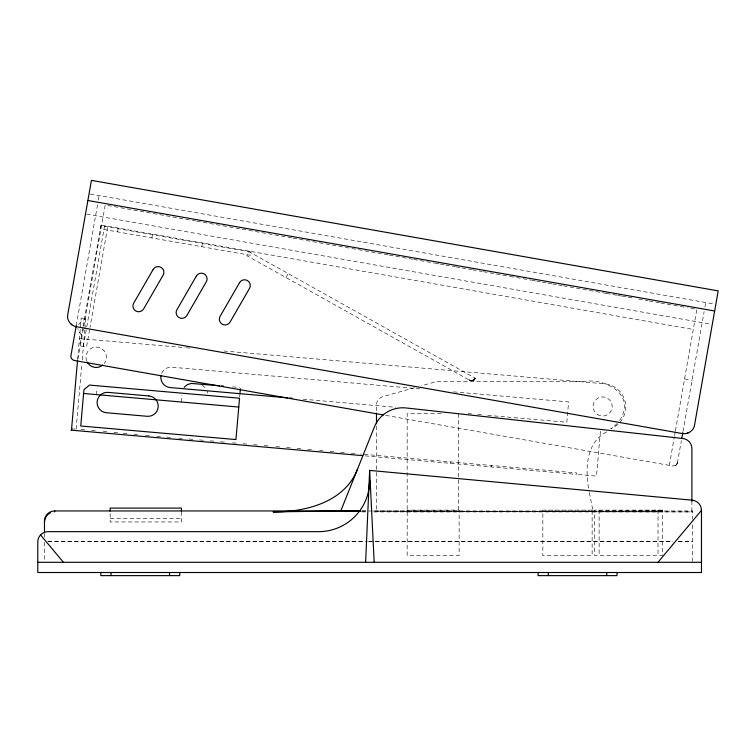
<?xml version="1.0" encoding="UTF-8"?>
<svg xmlns="http://www.w3.org/2000/svg" width="756" height="756" viewBox="0 0 756 756"><rect width="100%" height="100%" fill="white"/><g stroke="black" fill="none" stroke-linecap="round" stroke-linejoin="round"><path stroke-width="0.57" stroke-dasharray="3.78 2.83" d="M77.584 359.61L81.223 318.078L85.806 318.484L84.88 329.068M76.12 429.134L81.837 363.882M82.187 359.856L84.823 329.71M96.475 394.679L97.061 387.989M239.661 396.834L239.832 394.944M450.481 463.334L450.604 461.897M491.305 466.906L491.438 465.469M365.091 455.868L576.488 474.362L576.62 472.925L360.517 454.016M600.434 431.185L596.503 476.091L576.488 474.362M181.242 402.097L181.827 395.407M76.224 325.638L97.552 204.696M98.365 200.085L99.149 195.587M82.914 327.357L79.654 345.832L86.534 347.042L89.784 328.567M83.113 326.205L100.907 225.77M78.095 358.741L83.623 327.376M83.822 326.214L105.188 205.037L195.681 220.988M83.302 346.475L86.571 327.934M86.76 326.847L104.479 226.403L107.702 226.97L89.992 327.414M117.586 231.865L118.153 228.633M151.88 237.913L152.447 234.681M201.824 246.721L202.4 243.489M669.325 465.384L674.399 436.571M674.607 435.418L675.259 431.695M675.42 430.816L696.834 309.355L687.535 307.72M385.692 415.375L672.963 466.008L675.769 465.309L677.3 463.4L681.392 440.625M683.008 431.44L704.129 311.652M704.942 307.049L705.735 302.551M677.499 462.681L675.769 465.309L672.575 465.961M285.91 277.528L288.244 273.615M475.278 378.18L472.472 380.4L469.164 379.985A4.413 4.413 0 0 0 475.137 378.444L472.472 380.4L469.892 380.306M619.57 420.478C636.268 396.267 607.569 378.454 585.135 381.298L438.556 381.298A8.826 8.826 0 0 0 436.174 381.629L421.404 385.787M78.548 324.551L81.752 321.054L84.303 319.476M617.321 423.379L611.169 428.794M606.548 431.941C585.106 443.129 585.144 470.79 589.16 491.447M414.59 387.696L382.791 396.645A8.581 8.581 0 0 0 376.46 404.866L376.488 411.954M441.013 413.73L407.172 413.73L407.172 555.584L459.138 555.584L459.138 510.12L407.172 510.12M361.784 510.952L366.509 510.952M373.596 510.952L692.515 510.952L692.515 519.155M407.172 511.103L459.138 511.103M407.172 511.245L459.138 511.245M542.836 511.226L592.137 511.226M407.172 511.614L459.138 511.614M407.172 511.765L459.138 511.765M542.836 511.632L592.137 511.632M361.784 511.906L366.509 511.906M373.596 511.906L692.515 511.906M110.178 518.304L181.431 518.304M47.94 541.287L367.331 541.287M368.493 541.287L672.84 541.287M678.623 541.287L692.515 541.287M48.015 541.419L364.364 541.419M369.079 541.419L672.443 541.419M678.349 541.419L692.515 541.419M361.992 511.009L691.91 511.906L691.91 501.36M79.493 338.594L185.144 347.665M186.326 347.769L189.841 348.072M223.889 351.001L604.583 383.812A23.2 23.2 0 0 1 610.536 428.699M419.845 388.905L171.914 367.218A10.206 10.206 0 0 0 161.179 374.664M453.591 391.863L568.606 401.927L566.82 422.264L486.807 415.261M232.489 386.874L239.491 387.488M303.118 399.196L395.53 407.276M468.238 413.645L471.763 413.948M477.631 414.458L482.319 414.874M73.663 428.917L75.033 429.039M81.005 429.559L85.759 429.975M91.57 430.485L96.683 430.929M103.317 431.515L106.842 431.818M113.882 432.441L118.588 432.848M123.285 433.264L129.153 433.774M133.85 434.19L139.728 434.7M145.596 435.21L150.293 435.626M156.757 436.193L160.867 436.552M166.736 437.062L172.604 437.573M178.482 438.093L183.198 438.499M189.047 439.019L193.867 439.434M199.622 439.935L204.318 440.351M210.187 440.861L214.893 441.277M220.761 441.787L226.63 442.298M232.508 442.818L237.204 443.224M243.073 443.744L247.77 444.15M253.647 444.67L258.344 445.076M264.213 445.586L268.909 446.002M275.959 446.616L280.656 447.032M286.533 447.543L291.23 447.949M297.099 448.469L301.795 448.875M307.673 449.395L312.37 449.801M319.41 450.415L322.935 450.727M329.985 451.341L334.681 451.757M340.55 452.268L345.256 452.683M351.124 453.194L355.821 453.609M83.51 318.285L84.653 318.38M90.219 194.018L714.666 304.12M196.834 221.196L208.647 223.275M209.809 223.483L291.967 237.97M293.13 238.168L305.122 240.285M306.284 240.493L388.253 254.942M389.416 255.15L413.22 259.346M413.778 259.45L434.653 263.126M435.305 263.239L439.954 264.061M440.455 264.156L445.095 264.969M445.766 265.091L455.537 266.811M456.227 266.934L461.34 267.832M462.039 267.955L471.782 269.675M472.5 269.798L482.215 271.517M483.377 271.716L509.695 276.356M510.064 276.422L530.939 280.107M531.78 280.249L535.579 280.92M536.741 281.128L541.381 281.95M542.241 282.101L547.183 282.971M548.053 283.122L551.823 283.793M552.702 283.944L557.626 284.814M558.514 284.965L562.266 285.626M563.428 285.834L606.17 293.375M606.35 293.404L616.783 295.246M617.794 295.416L621.432 296.059M622.443 296.239L627.225 297.08M628.255 297.269L631.865 297.902M638.716 299.111L648.109 300.765M649.177 300.954L659.714 302.816M660.801 303.005L686.391 307.512M86.675 214.128L711.122 324.23M101.644 225.146L693.29 329.465M684.558 378.954L692.033 380.268M469.164 379.985L473.076 380.74L475.874 378.52L249.149 251.767L246.825 255.679L469.769 380.315L473.076 380.74L475.722 378.775A4.413 4.413 0 0 1 469.788 380.287M202.249 384.946L206.681 389.255M81.525 335.21L78.444 330.618L77.849 328.482M207.465 391.164L207.843 393.101M589.349 492.61L593.12 511.642L376.488 511.141L376.488 426.119M692.515 524.834L692.515 561.358M658.022 510.12L658.022 555.584M657.049 511.831L593.611 511.831M599.13 510.12L599.13 555.584M458.514 413.73L458.514 511.33M181.431 511.869L181.431 521.961L110.178 521.961L110.178 511.869M44.472 533.396L44.472 538.045M44.472 542.279L44.472 561.358M677.565 462.7A4.186 4.186 0 0 1 672.594 465.894M86.77 361.122A10.197 10.197 0 0 1 90.777 348.61A10.197 10.197 0 0 1 103.789 350.425A10.197 10.197 0 0 1 104.224 363.551M100.945 225.6L100.368 228.832L250.245 255.254L250.812 252.031L100.945 225.6M592.137 510.12L542.836 510.12L542.836 555.584L592.137 555.584L592.137 510.12M662.577 510.12L594.585 510.12L594.585 555.584L662.577 555.584L662.577 510.12M662.124 511.018L598.676 511.217L662.124 511.018M597.268 414.392A9.554 9.554 0 0 0 612.162 407.163A9.554 9.554 0 0 0 598.45 397.883A9.554 9.554 0 0 0 597.268 414.392"/><path stroke-width="1.13" d="M365.62 562.303L369.637 470.412L692.203 500.179A10.206 10.206 0 0 1 701.473 510.347L701.473 572.509L37.8 572.509L37.8 541.882A10.206 10.206 0 0 1 48.006 531.666L318.588 531.666A51.049 51.049 0 0 0 369.637 480.618L369.391 485.626M71.48 430.173L77.518 360.366M83.595 393.479L83.925 389.718L89.454 385.078L239.548 398.214L235.929 439.567L80.76 425.997L83.604 393.479L238.773 407.049M239.917 393.999L240.38 388.707M76.224 325.638L70.922 355.726A4.186 4.186 0 0 0 74.428 360.423M681.789 438.376L682.81 432.593M357.569 468.985C344.793 502.39 305.329 512.152 273.067 511.906L340.786 510.952L374.362 427.027A30.627 30.627 0 0 1 406.152 407.956L682.819 438.48A10.206 10.206 0 0 1 691.91 448.629L691.91 501.36M657.985 562.303L701.473 510.347M184.199 387.289L187.412 384.596L191.259 383.434L219.353 385.721M687.223 433.264L690.152 431.903L692.505 429.748A9.837 9.837 0 0 0 694.499 425.335L718.2 290.89L91.429 180.372L67.719 314.817A9.837 9.837 0 0 0 68.087 319.646L69.552 322.472L71.848 324.759M44.472 532.413L44.472 521.158A10.206 10.206 0 0 1 54.678 510.952L360.603 510.952M37.8 562.303L701.473 562.303M340.786 510.952L360.81 511.009M221.432 385.91L223.559 386.089M287.497 397.826L170.138 387.563A10.206 10.206 0 0 1 161.009 375.392M289.595 398.015L292.194 398.242M71.603 428.737L72.189 428.794M71.007 430.136L362.738 455.66M87.885 200.482L714.656 311M76.488 326.734L682.186 433.528A11.066 11.066 0 0 0 688.243 432.914M74.419 360.489L383.377 414.968M40.531 534.927L63.438 562.303M369.637 470.412L374.173 562.303M616.99 572.509L616.99 575.628L538.064 575.628L538.064 572.509M606.775 572.509L606.775 575.628M548.27 572.509L548.27 575.628M376.488 413.135L376.488 423.757M181.431 511.084L181.431 508.098L110.178 508.098L110.178 511.084M179.767 572.509L179.767 575.628L100.841 575.628L100.841 572.509M169.552 572.509L169.552 575.628M111.047 572.509L111.047 575.628M54.678 510.952L54.678 511.906M76.488 326.724A11.066 11.066 0 0 1 71.007 324.078M102.759 365.063A10.197 10.197 0 0 1 87.214 362.067M44.472 522.122A10.215 10.206 0 0 1 50.265 512.908M153.166 269.448L133.708 303.137A5.736 5.736 0 0 0 135.815 310.981A5.736 5.736 0 0 0 143.649 308.883L163.107 275.184A5.736 5.736 0 0 0 161 267.35A5.736 5.736 0 0 0 153.166 269.448M196.362 276.053L176.913 309.743A5.736 5.736 0 0 0 179.011 317.586A5.736 5.736 0 0 0 186.855 315.488L206.303 281.79A5.736 5.736 0 0 0 204.205 273.955A5.736 5.736 0 0 0 196.362 276.053M239.567 282.649L220.119 316.339A5.736 5.736 0 0 0 222.217 324.182A5.736 5.736 0 0 0 230.06 322.084L249.508 288.386A5.736 5.736 0 0 0 247.41 280.552A5.736 5.736 0 0 0 239.567 282.649M148.904 395.955L108.212 392.392A10.206 10.206 0 0 0 97.155 401.672A10.206 10.206 0 0 0 106.435 412.738L147.118 416.291A10.206 10.206 0 0 0 158.184 407.011A10.206 10.206 0 0 0 148.904 395.955"/></g></svg>
